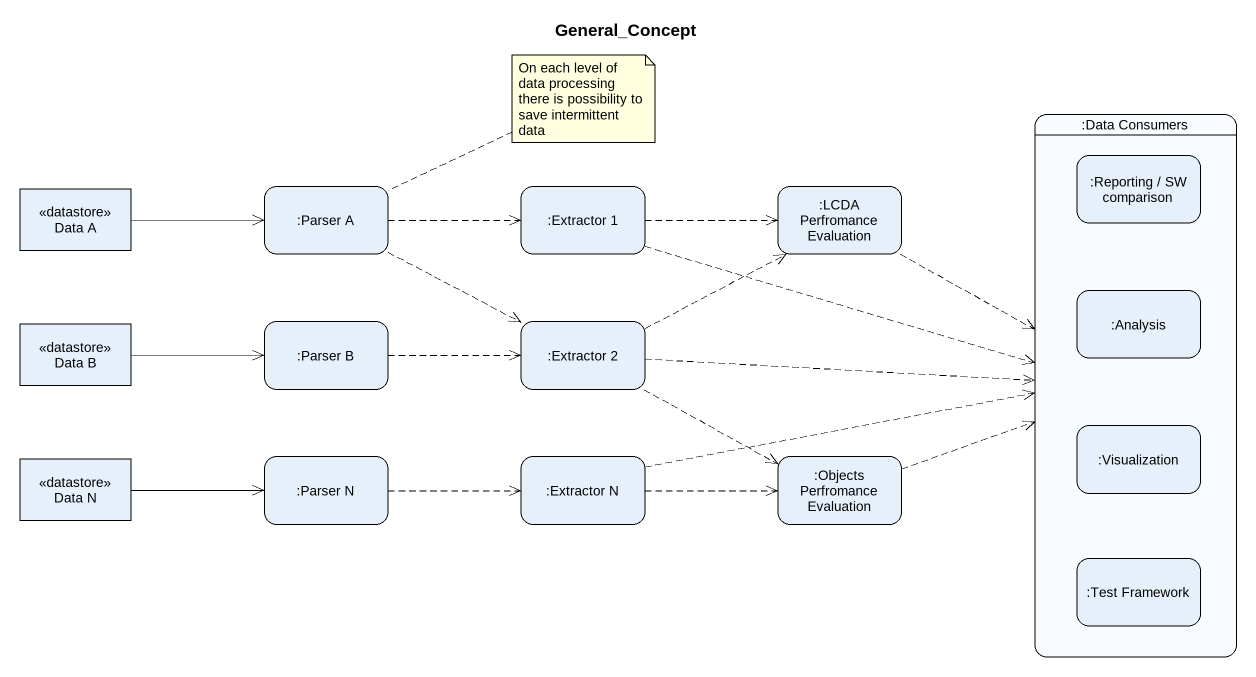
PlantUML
@startuml
title General_Concept
hide empty description
state ":Data Consumers" as Data_Consumers {
  state ":Reporting / SW comparison" as Reporting_SW_comparison
  state ":Analysis" as Analysis
  state ":Visualization" as Visualization
  state ":Test Framework" as Test_Framework
}
state "Data A" as Data_A <<datastore>>
state ":Parser A" as Parser_A
state ":Extractor 1" as Extractor_1
state ":LCDA Perfromance Evaluation" as LCDA_Perfromance_Evaluation
state "Data B" as Data_B <<datastore>>
state ":Parser B" as Parser_B
state ":Extractor 2" as Extractor_2
state "Data N" as Data_N <<datastore>>
state ":Parser N" as Parser_N
state ":Extractor N" as Extractor_N
state ":Objects Perfromance Evaluation" as Objects_Perfromance
Data_A -right-> Parser_A
Parser_A -right[dashed]-> Extractor_1
Parser_A -right[dashed]-> Extractor_2
Extractor_1 -right[dashed]-> Data_Consumers
Extractor_1 -right[dashed]-> LCDA_Perfromance_Evaluation
LCDA_Perfromance_Evaluation -right[dashed]-> Data_Consumers
Data_B -right-> Parser_B
Parser_B -right[dashed]-> Extractor_2
Extractor_2 -right[dashed]-> Data_Consumers
Extractor_2 -right[dashed]-> LCDA_Perfromance_Evaluation
Extractor_2 -right[dashed]-> Objects_Perfromance
Data_N -right-> Parser_N
Parser_N -right[dashed]-> Extractor_N
Extractor_N -right[dashed]-> Data_Consumers
Extractor_N -right[dashed]-> Objects_Perfromance
Objects_Perfromance -right[dashed]-> Data_Consumers
note right of Parser_A : On each level of data processing there is possibility to save intermittent data
@enduml
